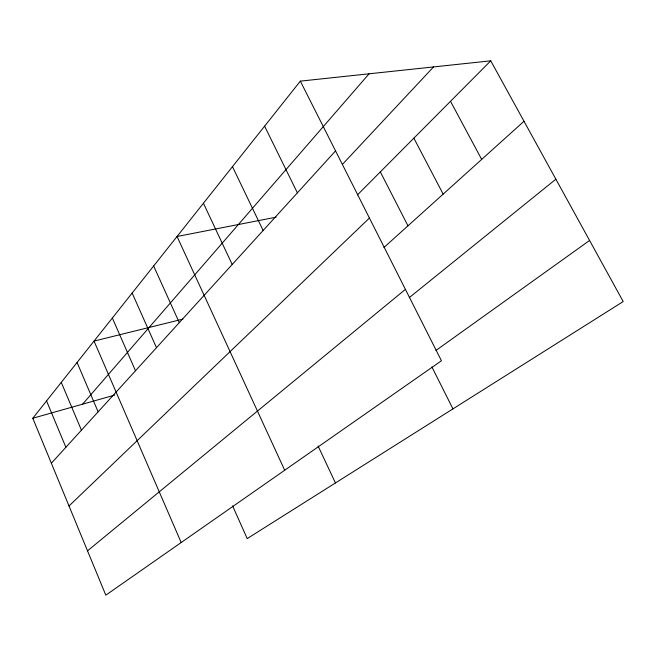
<?xml version="1.0" encoding="UTF-8"?>
<svg xmlns="http://www.w3.org/2000/svg" width="656" height="656" viewBox="0 0 656 656"><rect width="100%" height="100%" fill="white"/><g stroke="black" fill="none" stroke-linecap="round" stroke-linejoin="round"><path stroke-width="0.98" d="M300.341 81.131L441.447 360.759L105.813 595.172L32.8 418.249L300.341 81.131L490.754 60.828L623.2 301.555L247.205 538.592L232.609 505.899M82.599 404.178L369.082 73.8M51.365 463.226L335.552 150.905M342.342 164.484L433.55 66.928M357.422 194.93L490.754 60.828M69.003 505.981L369.435 218.054M383.94 247.484L524.005 121.262M87.519 550.835L405.424 289.37M409.254 297.644L555.878 179.186M435.92 350.484L589.588 240.465M32.8 418.249L114.8 395.076M182.885 319.119L94.038 341.087L181.179 542.537M276.094 217.177L177.046 236.496L284.696 470.237M450.516 101.295L481.676 159.408M413.862 138.162L443.161 194.11M380.332 171.888L407.966 225.828M431.919 366.975L452.952 408.885M264.614 126.157L297.389 192.848M232.478 166.64L263.13 230.494M318.07 445.973L335.446 482.964M203.434 203.245L232.199 264.483M153.643 265.975L179.285 322.637M132.151 293.06L156.489 347.696M112.348 318.012L135.489 370.771M77.064 362.481L98.129 411.829M61.27 382.374L81.434 430.172M46.551 400.923L65.887 447.269"/></g></svg>
